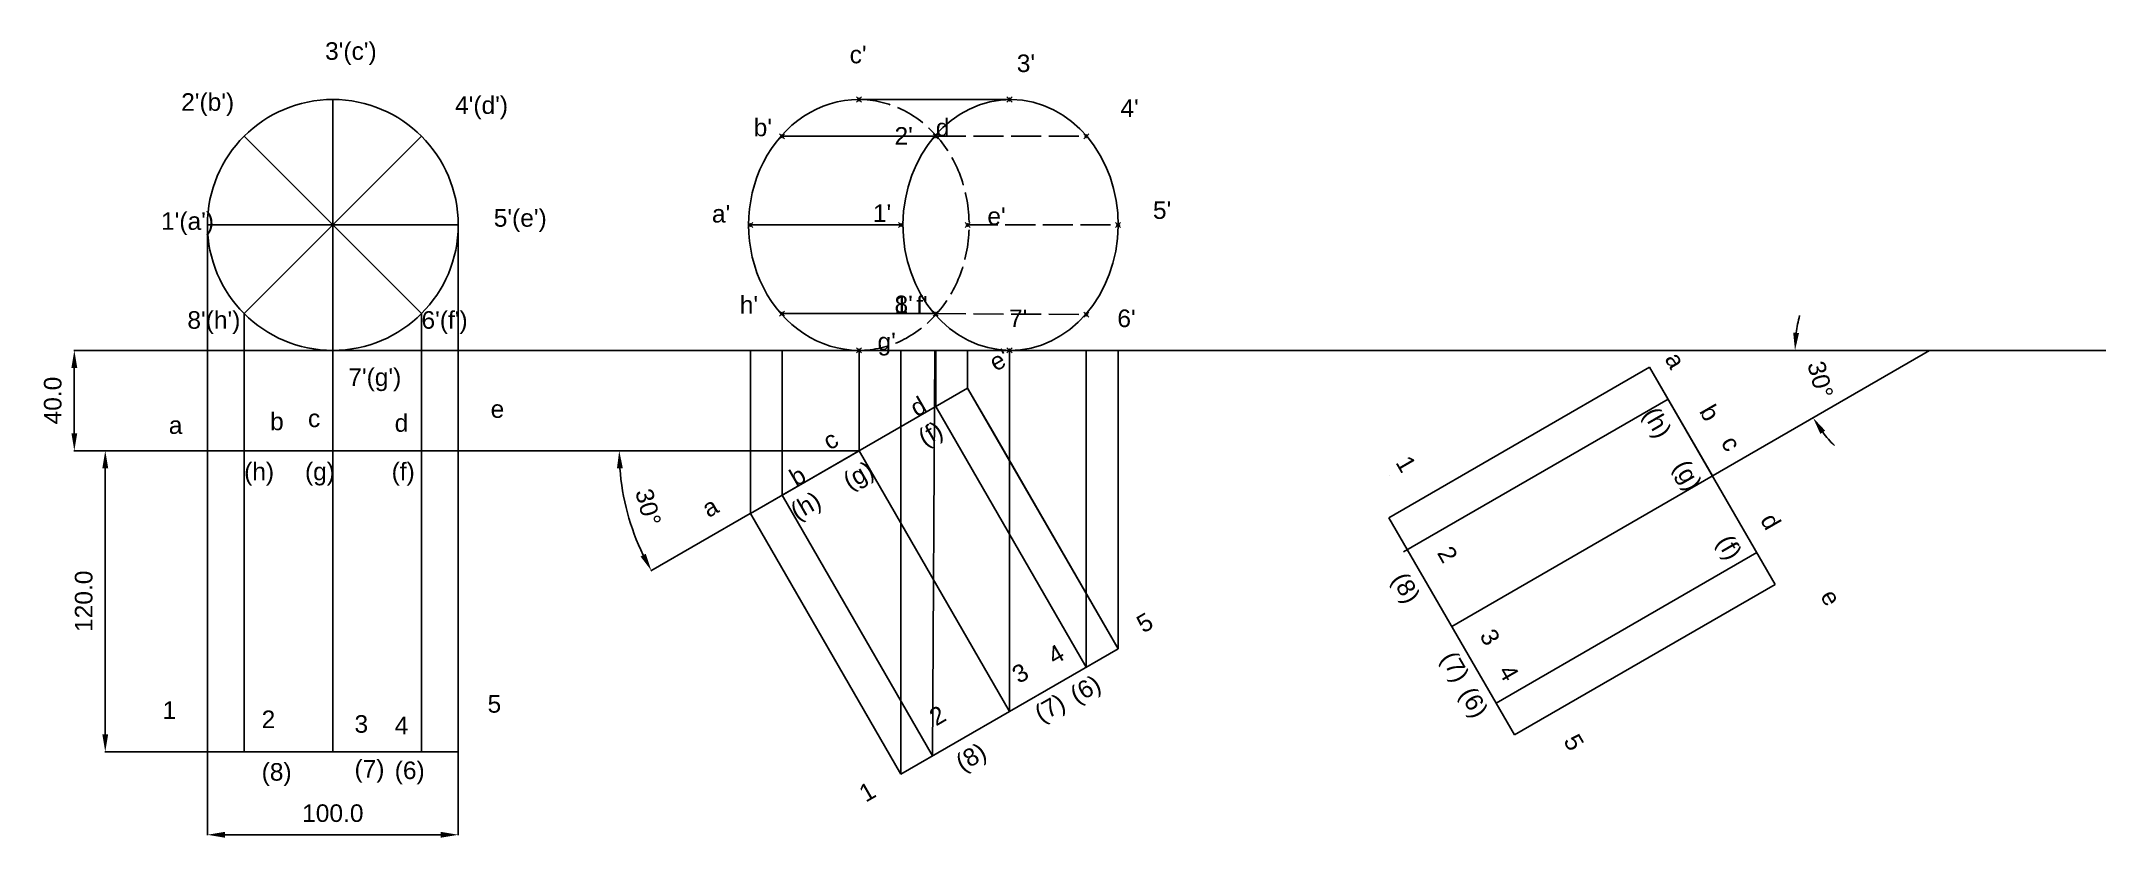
# Model space of a CAD drawing. Header units: millimetres. Extents: x -117 to 706, y -39 to 278.
import ezdxf

# ---------------------------------------------------------------- set-up
doc = ezdxf.new("R2010")
doc.units = ezdxf.units.MM
doc.header["$MEASUREMENT"] = 0
doc.header["$PDMODE"] = 35
doc.header["$PDSIZE"] = -2
doc.linetypes.add('ACAD_ISO02W100', pattern=[15, 12, -3])
doc.styles.get("Standard").update_dxf_attribs({"font": 'arial.ttf'})
doc.dimstyles.get("Standard").update_dxf_attribs({"dimtxt": 7, "dimasz": 7, "dimexe": 0.18, "dimexo": 0.0625, "dimgap": 5, "dimtad": 1, "dimdec": 1, "dimzin": 0, "dimdsep": 46, "dimtxsty": 'Standard', "dimcen": 0.09, "dimadec": 0, "dimazin": 0, "dimtfac": 1, "dimtdec": 1, "dimtofl": 0, "dimtmove": 0, "dimatfit": 3, "dimfxl": 1, "dimtolj": 1, "dimtzin": 0, "dimarcsym": 0})

# ---------------------------------------------------------------- blocks, each defined once
blk = doc.blocks.new('*U1')
blk.add_line((-25, 0), (25, 0))
blk = doc.blocks.new('*U2')
at = {"color": 0, "linetype": 'ByBlock', "lineweight": -2, "transparency": 16777216}
for p, rotation in [((-0.36, 229.97), 90), ((-18.04, 222.65), 135), ((17.32, 222.65), 45), ((-25.36, 204.97), 180), ((-18.04, 187.29), 225.0000000000001), ((-0.36, 179.97), 270), ((17.32, 187.29), 315.0000000000001)]:
    blk.add_blockref('*U1', p, dxfattribs=dict(at, rotation=rotation))
blk.add_blockref('*U1', (24.64, 204.97), dxfattribs=at)
blk = doc.blocks.new('*D6')
at = {"color": 0, "linetype": 'Continuous', "lineweight": -2, "transparency": 16777216}
for p, q in [((-50.36, -5.09), (-50.36, -38.28)), ((49.64, -5.09), (49.64, -38.28)), ((-43.36, -38.1), (42.64, -38.1))]:
    blk.add_line(p, q, dxfattribs=at)
at = {"color": 0, "linetype": 'Continuous', "transparency": 16777216}
for points in [[(-43.36, -36.94), (-43.36, -39.27), (-50.36, -38.1)], [(42.64, -36.94), (42.64, -39.27), (49.64, -38.1)]]:
    blk.add_solid(points, dxfattribs=at)
at = {"layer": 'Defpoints', "color": 0, "linetype": 'Continuous', "transparency": 16777216}
for p in [(-50.36, -5.03), (49.64, -5.03), (49.64, -38.1)]:
    blk.add_point(p, dxfattribs=at)
at = {"color": 0, "linetype": 'Continuous', "transparency": 16777216, "insert": (-0.36, -29.53), "char_height": 7, "attachment_point": 5}
blk.add_mtext('\\A1;100.0', dxfattribs=at)
blk = doc.blocks.new('*D7')
at = {"color": 0, "linetype": 'Continuous', "lineweight": -2, "transparency": 16777216}
for p, q in [((-50.42, 114.97), (-91.26, 114.97)), ((-91.08, 107.97), (-91.08, 1.97)), ((-50.42, -5.03), (-91.26, -5.03))]:
    blk.add_line(p, q, dxfattribs=at)
at = {"color": 0, "linetype": 'Continuous', "transparency": 16777216}
for points in [[(-92.25, 107.97), (-89.91, 107.97), (-91.08, 114.97)], [(-92.25, 1.97), (-89.91, 1.97), (-91.08, -5.03)]]:
    blk.add_solid(points, dxfattribs=at)
at = {"layer": 'Defpoints', "color": 0, "linetype": 'Continuous', "transparency": 16777216}
for p in [(-50.36, 114.97), (-91.08, -5.03), (-50.36, -5.03)]:
    blk.add_point(p, dxfattribs=at)
at = {"color": 0, "linetype": 'Continuous', "transparency": 16777216, "insert": (-99.65, 54.97), "char_height": 7, "attachment_point": 5, "rotation": 90}
blk.add_mtext('\\A1;120.0', dxfattribs=at)
blk = doc.blocks.new('*D8')
at = {"color": 0, "linetype": 'Continuous', "lineweight": -2, "transparency": 16777216}
for p, q in [((-91.14, 154.97), (-103.6, 154.97)), ((-103.42, 121.97), (-103.42, 147.97)), ((-91.14, 114.97), (-103.6, 114.97))]:
    blk.add_line(p, q, dxfattribs=at)
at = {"color": 0, "linetype": 'Continuous', "transparency": 16777216}
for points in [[(-104.58, 147.97), (-102.25, 147.97), (-103.42, 154.97)], [(-104.58, 121.97), (-102.25, 121.97), (-103.42, 114.97)]]:
    blk.add_solid(points, dxfattribs=at)
at = {"layer": 'Defpoints', "color": 0, "linetype": 'Continuous', "transparency": 16777216}
for p in [(-103.42, 154.97), (-91.08, 154.97), (-91.08, 114.97)]:
    blk.add_point(p, dxfattribs=at)
at = {"color": 0, "linetype": 'Continuous', "transparency": 16777216, "insert": (-111.99, 134.97), "char_height": 7, "attachment_point": 5, "rotation": 90}
blk.add_mtext('\\A1;40.0', dxfattribs=at)
blk = doc.blocks.new('*D9')
at = {"color": 0, "linetype": 'Continuous', "lineweight": -2, "transparency": 16777216}
blk.add_line((166.06, 89.94), (126.47, 67.08), dxfattribs=at)
blk.add_arc((209.41, 114.97), 95.59, 184.19665, 205.80335, dxfattribs=at)
at = {"color": 0, "linetype": 'Continuous', "transparency": 16777216}
for points in [[(112.91, 107.93), (115.25, 108.02), (113.82, 114.97)], [(124.39, 73.91), (122.32, 72.81), (126.63, 67.17)]]:
    blk.add_solid(points, dxfattribs=at)
at = {"layer": 'Defpoints', "color": 0, "linetype": 'Continuous', "transparency": 16777216}
for p in [(49.64, 114.97), (209.41, 114.97), (209.41, 114.97), (115.28, 98.37), (166.11, 89.97)]:
    blk.add_point(p, dxfattribs=at)
at = {"color": 0, "linetype": 'Continuous', "transparency": 16777216, "insert": (125.37, 92.45), "char_height": 7, "attachment_point": 5, "rotation": 285}
blk.add_mtext('\\A1;30°', dxfattribs=at)
blk = doc.blocks.new('*D13')
at = {"color": 0, "linetype": 'Continuous', "lineweight": -2, "transparency": 16777216}
for start, end in [(165.04091, 172.52046), (217.47954, 224.95909)]:
    blk.add_arc((636.22, 154.97), 53.66, start, end, dxfattribs=at)
at = {"color": 0, "linetype": 'Continuous', "transparency": 16777216}
for points in [[(584.18, 161.88), (581.85, 162.03), (582.56, 154.97)], [(592.66, 121.67), (594.6, 122.97), (589.75, 128.14)]]:
    blk.add_solid(points, dxfattribs=at)
at = {"layer": 'Defpoints', "color": 0, "linetype": 'Continuous', "transparency": 16777216}
for p in [(425.3, 154.97), (636.22, 154.97), (706.43, 154.97), (583.37, 145.65), (445.69, 44.97)]:
    blk.add_point(p, dxfattribs=at)
at = {"color": 0, "linetype": 'Continuous', "transparency": 16777216, "insert": (592.67, 143.3), "char_height": 7, "attachment_point": 5, "rotation": 285}
blk.add_mtext('\\A1;30°', dxfattribs=at)

msp = doc.modelspace()

# ---------------------------------------------------------------- linework, layer by layer
at = {"color": 1, "linetype": 'Continuous'}
for p, q in [((209.41, 254.97), (270.24, 254.97)), ((178.76, 240.32), (240.03, 240.32)), ((166.11, 204.97), (226.11, 204.97)), ((178.76, 169.61), (240.03, 169.61)), ((209.3, 154.97), (269.41, 154.97)), ((252.72, 139.97), (166.11, 89.97)), ((312.72, 36.05), (252.72, 139.97)), ((166.11, 89.97), (226.11, -13.95)), ((166.11, 89.97), (166.11, 89.97)), ((166.11, 89.97), (226.11, -13.95)), ((226.11, -13.95), (312.72, 36.05))]:
    msp.add_line(p, q, dxfattribs=at)
at = {"linetype": 'ACAD_ISO02W100'}
for p, q in [((240.03, 240.32), (300.03, 240.32)), ((252.72, 204.97), (312.72, 204.97)), ((240.03, 169.61), (300.03, 169.26))]:
    msp.add_line(p, q, dxfattribs=at)
for p, q in [((-50.36, 204.97), (-50.36, 154.97)), ((-0.36, 154.97), (-0.36, 204.97)), ((49.64, 94.97), (49.64, 204.97)), ((-35.72, 169.61), (-35.72, -5.03)), ((34.99, 169.61), (34.99, 114.97)), ((-93.51, 154.97), (425.3, 154.97)), ((-50.36, 154.97), (-50.36, 94.97)), ((-0.36, 154.97), (-0.36, 114.97)), ((166.11, 89.97), (166.11, 154.97)), ((178.76, 97.27), (178.76, 154.97)), ((209.41, 114.97), (209.41, 154.97)), ((226.11, -13.95), (226.11, 154.97)), ((238.76, -6.65), (239.59, 154.97)), ((240.03, 132.65), (240.03, 154.97)), ((252.72, 139.97), (252.72, 154.97)), ((269.41, 11.05), (269.41, 154.97)), ((300.03, 28.72), (300.03, 154.97)), ((312.72, 36.05), (312.72, 154.97)), ((636.22, 154.97), (445.69, 44.97)), ((524.61, 148.27), (574.61, 61.67)), ((524.61, 148.27), (549.61, 104.97)), ((166.11, 89.97), (252.72, 139.97)), ((262.72, 122.65), (252.72, 139.97)), ((240.03, 132.65), (300.03, 28.72)), ((507.29, 138.27), (507.29, 138.27)), ((312.72, 36.05), (262.72, 122.65)), ((262.72, 122.65), (262.72, 122.65)), ((-50.36, 114.97), (49.64, 114.97)), ((-50.36, 114.97), (-0.36, 114.97)), ((-0.36, 114.97), (-0.36, -5.03)), ((34.99, 114.97), (34.99, -5.03)), ((49.64, 114.97), (209.41, 114.97)), ((166.11, 89.97), (209.41, 114.97)), ((209.41, 114.97), (178.76, 97.27)), ((209.41, 114.97), (269.41, 11.05)), ((178.76, 97.27), (184.31, 100.47)), ((-50.36, 94.97), (-50.36, 94.97)), ((49.64, 94.97), (49.64, 94.97)), ((178.76, 97.27), (238.76, -6.65)), ((176.11, 72.65), (166.11, 89.97)), ((420.69, 88.27), (470.69, 1.67)), ((567.29, 74.35), (463.37, 14.35)), ((176.11, 72.65), (176.11, 72.65)), ((176.11, 72.65), (226.11, -13.95)), ((557.29, 51.67), (557.29, 51.67)), ((226.11, -13.95), (312.72, 36.05)), ((312.72, 36.05), (312.72, 36.05)), ((470.69, 1.67), (470.69, 1.67)), ((-50.36, -5.03), (49.64, -5.03)), ((49.64, -5.03), (49.64, -5.03))]:
    msp.add_line(p, q)
at = {"linetype": 'Continuous'}
for p, q in [((420.69, 88.27), (524.61, 148.27)), ((425.3, 154.97), (706.43, 154.97)), ((426.44, 74.68), (531.94, 135.59)), ((-50.36, -5.03), (-50.36, 114.97)), ((49.64, -5.03), (49.64, 114.97)), ((420.99, 104.97), (420.99, 104.97)), ((426.44, 74.68), (426.44, 74.68)), ((470.69, 1.67), (574.61, 61.67))]:
    msp.add_line(p, q, dxfattribs=at)
at = {"color": 5, "linetype": 'Continuous'}
for p, q in [((420.69, 88.27), (524.61, 148.27)), ((524.61, 148.27), (574.61, 61.67)), ((420.69, 88.27), (470.69, 1.67)), ((574.61, 61.67), (470.69, 1.67))]:
    msp.add_line(p, q, dxfattribs=at)
msp.add_circle((-0.36, 204.97), 50)
at = {"color": 1, "linetype": 'Continuous'}
msp.add_ellipse((269.83, 204.97), major_axis=(0.41, 50), ratio=0.857696, dxfattribs=at)
msp.add_ellipse((209.41, 204.97), major_axis=(0, 50), ratio=0.88, start_param=0, end_param=3.141593, dxfattribs=at)
at = {"linetype": 'ACAD_ISO02W100'}
msp.add_ellipse((209.3, 204.97), major_axis=(0, 50), ratio=0.880002, start_param=3.141593, end_param=6.283185, dxfattribs=at)
for p in [(209.41, 254.97), (269.41, 254.97), (178.76, 240.32), (240.03, 240.32), (300.03, 240.32), (166.11, 204.97), (226.11, 204.97), (252.72, 204.97), (312.72, 204.97), (178.76, 169.61), (240.03, 169.61), (300.03, 169.26), (209.41, 154.97), (269.41, 154.97)]:
    msp.add_point(p)

# ---------------------------------------------------------------- block references
msp.add_blockref('*U2', (0, 0))

# ---------------------------------------------------------------- texts
for s, p in [("3'(c')", (-3.45, 270.79)), ("c'", (205.68, 269.39)), ("3'", (272.31, 265.91)), ("2'(b')", (-60.82, 250.46)), ("4'(d')", (48.37, 249.23)), ("b'", (167.43, 240.32)), ('d', (240.03, 240.32)), ("4'", (313.64, 248.05)), ("2'", (223.57, 236.96)), ("5'", (326.59, 207.39)), ("1'(a')", (-68.84, 203.02)), ("5'(e')", (63.8, 204.26)), ("a'", (150.78, 205.93)), ("1'", (214.94, 206.15)), ("e'", (260.59, 204.97)), ("h'", (161.88, 169.61)), ("8'", (223.57, 169.8)), ('1', (223.57, 169.8)), ("f'", (232.21, 169.61)), ("8'(h')", (-58.35, 163.59)), ("6'(f')", (34.99, 163.59)), ("7'", (269.22, 164.26)), ("6'", (312.4, 164.26)), ("g'", (216.79, 154.97)), ("7'(g')", (5.81, 140.8)), ('e', (62.55, 128.09)), ('a', (-65.75, 121.68)), ('b', (-25.36, 123.16)), ('c', (-10.26, 124.39)), ('d', (24.29, 122.54)), ('(h)', (-35.72, 103.19)), ('(g)', (-11.46, 103.19)), ('(f)', (23.08, 103.19)), ('5', (61.33, 10.57)), ('1', (-68.22, 8.11)), ('2', (-28.74, 4.42)), ('3', (8.28, 2.57)), ('4', (24.31, 1.96)), ('(7)', (8.28, -15.29)), ('(8)', (-28.74, -16.53)), ('(6)', (24.31, -15.91))]:
    msp.add_text(s, height=7).set_placement(p)
for s, rotation, p in [("e'", 30, (263.94, 146.37)), ('a', 300, (530.42, 151.62)), ('d', 30, (232.39, 128.23)), ('b', 300, (544.21, 130.71)), ('(f)', 30, (235.6, 116.49)), ('(h)', 300, (521.74, 129.7)), ('c', 30, (197.66, 114.97)), ('c', 300, (552.83, 118.25)), ('b', 30, (184.31, 100.47)), ('(g)', 30, (205.69, 99.22)), ('1', 300, (423.14, 110.31)), ('(g)', 300, (533.86, 108.7)), ('a', 30, (149.43, 88.08)), ('(h)', 30, (184.68, 87.09)), ('d', 300, (568.5, 87.4)), ('2', 300, (439.69, 74.27)), ('(f)', 300, (551.14, 78.78)), ('(8)', 300, (421.55, 63.8)), ('e', 300, (592.43, 57.05)), ('5', 30, (322.73, 42.07)), ('3', 300, (456.6, 41.29)), ('4', 30, (287.29, 29.44)), ('(7)', 300, (441.12, 32.36)), ('3', 30, (273.09, 21.95)), ('(6)', 30, (296.22, 13.96)), ('4', 300, (464.08, 27.09)), ('(7)', 30, (282.03, 6.48)), ('(6)', 300, (448.61, 18.16)), ('2', 30, (240.11, 5.04)), ('5', 300, (490.05, -0.65)), ('(8)', 30, (250.59, -13.1)), ('1', 30, (212.08, -25.37))]:
    msp.add_text(s, height=7, rotation=rotation).set_placement(p)

# ---------------------------------------------------------------- dimensions: what is measured, and where the dimension line sits
at = {"linetype": 'Continuous'}
for base, line1, line2, picture, middle in [((583.37, 145.65), ((636.22, 154.97), (445.69, 44.97)), ((425.3, 154.97), (706.43, 154.97)), '*D13', (592.67, 143.3)), ((115.28, 98.37), ((166.11, 89.97), (209.41, 114.97)), ((49.64, 114.97), (209.41, 114.97)), '*D9', (125.37, 92.45))]:
    dim = msp.add_angular_dim_2l(base=base, line1=line1, line2=line2, dimstyle='Standard', dxfattribs=at)
    dim.commit()
    dim.dimension.update_dxf_attribs({"geometry": picture, "text_midpoint": middle})
for base, p1, p2, picture, middle in [((-103.42, 154.97), (-91.08, 114.97), (-91.08, 154.97), '*D8', (-111.99, 134.97)), ((-91.08, -5.03), (-50.36, 114.97), (-50.36, -5.03), '*D7', (-99.65, 54.97))]:
    dim = msp.add_linear_dim(base=base, p1=p1, p2=p2, angle=90, dimstyle='Standard', dxfattribs=at)
    dim.commit()
    dim.dimension.update_dxf_attribs({"geometry": picture, "text_midpoint": middle})
dim = msp.add_linear_dim(base=(49.64, -38.1), p1=(-50.36, -5.03), p2=(49.64, -5.03), dimstyle='Standard', dxfattribs=at)
dim.commit()
dim.dimension.update_dxf_attribs({"geometry": '*D6', "text_midpoint": (-0.36, -29.53)})

doc.saveas('drawing.dxf')
